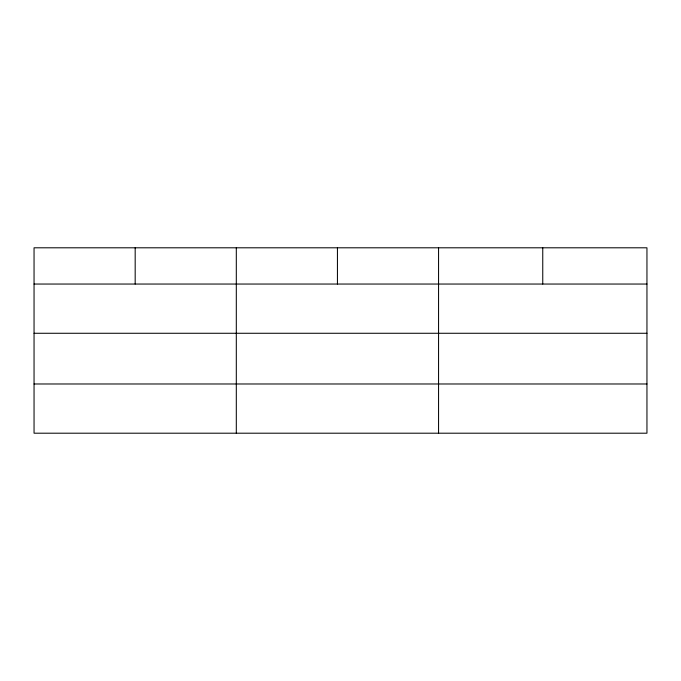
<?xml version="1.0" encoding="UTF-8"?>
<svg xmlns="http://www.w3.org/2000/svg" width="681" height="681" viewBox="0 0 681 681"><rect width="100%" height="100%" fill="white"/><g stroke="black" fill="none" stroke-linecap="round" stroke-linejoin="round"><path stroke-width="1.02" d="M646.95 333.273L646.95 247.799L34.05 247.799L34.05 433.201L646.95 433.201L646.95 333.273L34.05 333.273M34.05 284.045L646.95 284.045M34.05 383.982L646.95 383.982M542.757 247.799L542.757 284.045M438.564 247.799L438.564 433.201M337.435 247.799L337.435 284.045M236.307 247.799L236.307 433.201M135.179 247.799L135.179 284.045"/></g></svg>
